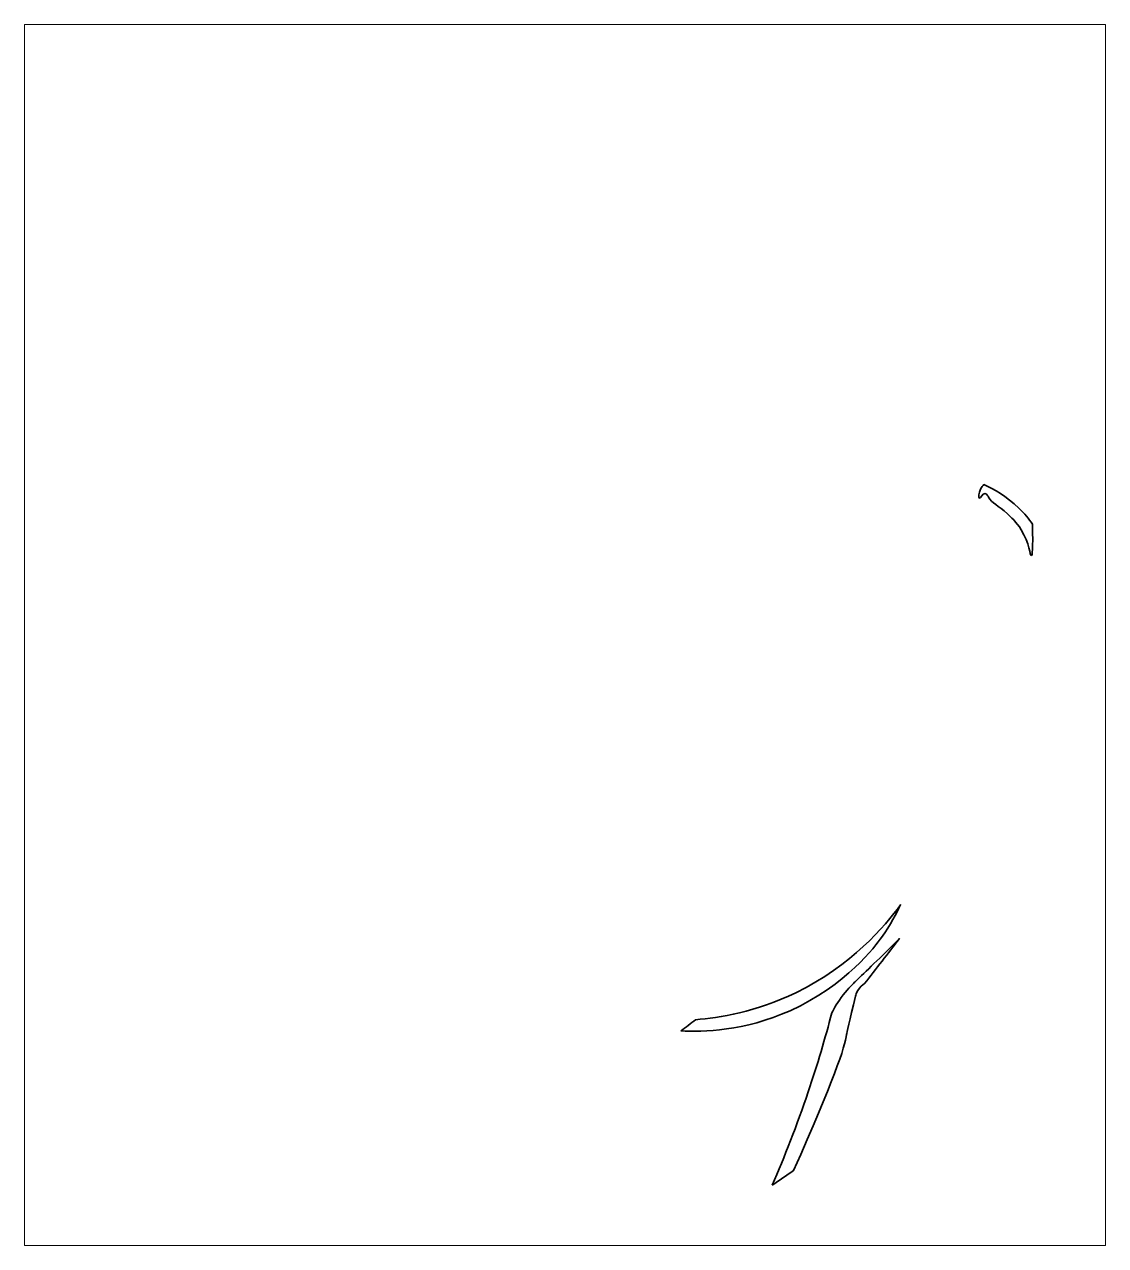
# Model space of a CAD drawing. Header units: inches. Extents: x 5.9 to 19.2, y -14.6 to 0.5.
import ezdxf

# ---------------------------------------------------------------- set-up
doc = ezdxf.new("R2010")
doc.units = ezdxf.units.IN
doc.header["$MEASUREMENT"] = 0
doc.header["$XCLIPFRAME"] = 2
doc.layers.add('Base', color=7, linetype='Continuous', lineweight=0)
picture_1 = doc.add_image_def('image1.png', size_in_pixel=(793, 896))

msp = doc.modelspace()

# ---------------------------------------------------------------- linework, layer by layer
at = {"layer": 'Base', "color": 18, "lineweight": 35, "true_color": 0x000000}
for points, knots in [([(18.29861111111111, -6.04861111111111), (18.31067742241753, -6.047515869140625), (18.32091267903646, -5.975092146131727), (18.3125, -5.659722222222222), (18.26878526475694, -5.598597632514105), (18.21402486165364, -5.531918843587239), (18.14583333333333, -5.465277777777777), (17.99304707845052, -5.315964592827691), (17.83417765299479, -5.226788838704426), (17.71527777777778, -5.17361111111111), (17.70313686794705, -5.184995015462239), (17.68657599555121, -5.203198750813801), (17.67361111111111, -5.229166666666666), (17.64921739366319, -5.278024885389539), (17.64692179361979, -5.335604773627387), (17.65972222222222, -5.340277777777777), (17.67385525173611, -5.345437367757161), (17.69588724772135, -5.282267676459418), (17.72916666666666, -5.284722222222222), (17.75116475423177, -5.286344740125867), (17.76529100206163, -5.31569586859809), (17.77083333333333, -5.326388888888888), (17.81365797254774, -5.40901396009657), (17.8857930501302, -5.423098670111762), (18.00694444444444, -5.534722222222222), (18.04253980848524, -5.5675171746148), (18.11433410644531, -5.634483337402343), (18.17361111111111, -5.729166666666666), (18.27858649359809, -5.89684338039822), (18.28092617458767, -6.050216674804687), (18.29861111111111, -6.04861111111111)], [0, 0, 0, 0, 1, 1, 1, 2, 2, 2, 3, 3, 3, 4, 4, 4, 5, 5, 5, 6, 6, 6, 7, 7, 7, 8, 8, 8, 9, 9, 9, 10, 10, 10, 10]), ([(13.97916666666666, -11.90972222222222), (14.2502695719401, -11.9240493774414), (14.76182556152344, -11.91381157769097), (15.32638888888889, -11.65972222222222), (16.0183851453993, -11.34827931722005), (16.38189019097222, -10.85415988498263), (16.45138888888889, -10.75694444444444), (16.56277296278211, -10.60113864474826), (16.63830057779948, -10.45862833658854), (16.6875, -10.35416666666666), (16.49458482530382, -10.61897362603081), (16.08578152126736, -11.10348849826388), (15.39583333333333, -11.4375), (14.90407477484809, -11.67556593153212), (14.45387437608507, -11.74791208902995), (14.15972222222222, -11.77083333333333), (14.0995373196072, -11.81712934705946), (14.03935156928168, -11.86342620849609), (13.97916666666666, -11.90972222222222)], [0, 0, 0, 0, 1, 1, 1, 2, 2, 2, 3, 3, 3, 4, 4, 4, 5, 5, 5, 6, 6, 6, 6]), ([(15.10416666666666, -13.8125), (15.25690714518229, -13.46105278862847), (15.40775383843316, -13.07642279730903), (15.54861111111111, -12.65972222222222), (15.66303337944878, -12.32122463650173), (15.75919765896267, -11.99607170952691), (15.84027777777778, -11.6875), (15.86724175347222, -11.6331320868598), (15.91153971354166, -11.55296156141493), (15.97916666666666, -11.46527777777778), (16.04507446289062, -11.37982432047526), (16.10445488823784, -11.32442643907335), (16.13194444444444, -11.29861111111111), (16.25472005208333, -11.18331315782335), (16.43546379937066, -11.00626966688368), (16.67361111111111, -10.77083333333333), (16.53009202745225, -10.95601823594835), (16.38657463921441, -11.14120398627387), (16.24305555555555, -11.32638888888888), (16.21993509928385, -11.3408703274197), (16.1854248046875, -11.36685774061415), (16.15972222222222, -11.40972222222222), (16.14145745171441, -11.44018215603298), (16.13478427463108, -11.46724870469835), (16.13194444444444, -11.47916666666666), (16.05866326226128, -11.78674994574652), (16.0220218234592, -11.94054158528645), (16.02083333333333, -11.95138888888888), (16.00429450141059, -12.1023932562934), (15.8603040907118, -12.52729882134331), (15.36805555555555, -13.63194444444444), (15.28009202745225, -13.69212934705946), (15.19213019476996, -13.75231509738498), (15.10416666666666, -13.8125)], [0, 0, 0, 0, 1, 1, 1, 2, 2, 2, 3, 3, 3, 4, 4, 4, 5, 5, 5, 6, 6, 6, 7, 7, 7, 8, 8, 8, 9, 9, 9, 10, 10, 10, 11, 11, 11, 11])]:
    msp.add_open_spline(points, degree=3, knots=knots, dxfattribs=at)

# ---------------------------------------------------------------- pictures from other files: only their frames are drawn
at = {"layer": 'Base'}
image = msp.add_image(picture_1, insert=(5.888888888888888, -14.55555555555557), size_in_units=(13.324838789682541, 15.055555555555557), dxfattribs=at)
image.set_boundary_path([(-0.5, -0.5), (792.4999999999999, 895.5)])
image.dxf.clipping = 0
image.dxf.flags = 3

doc.saveas('drawing.dxf')
